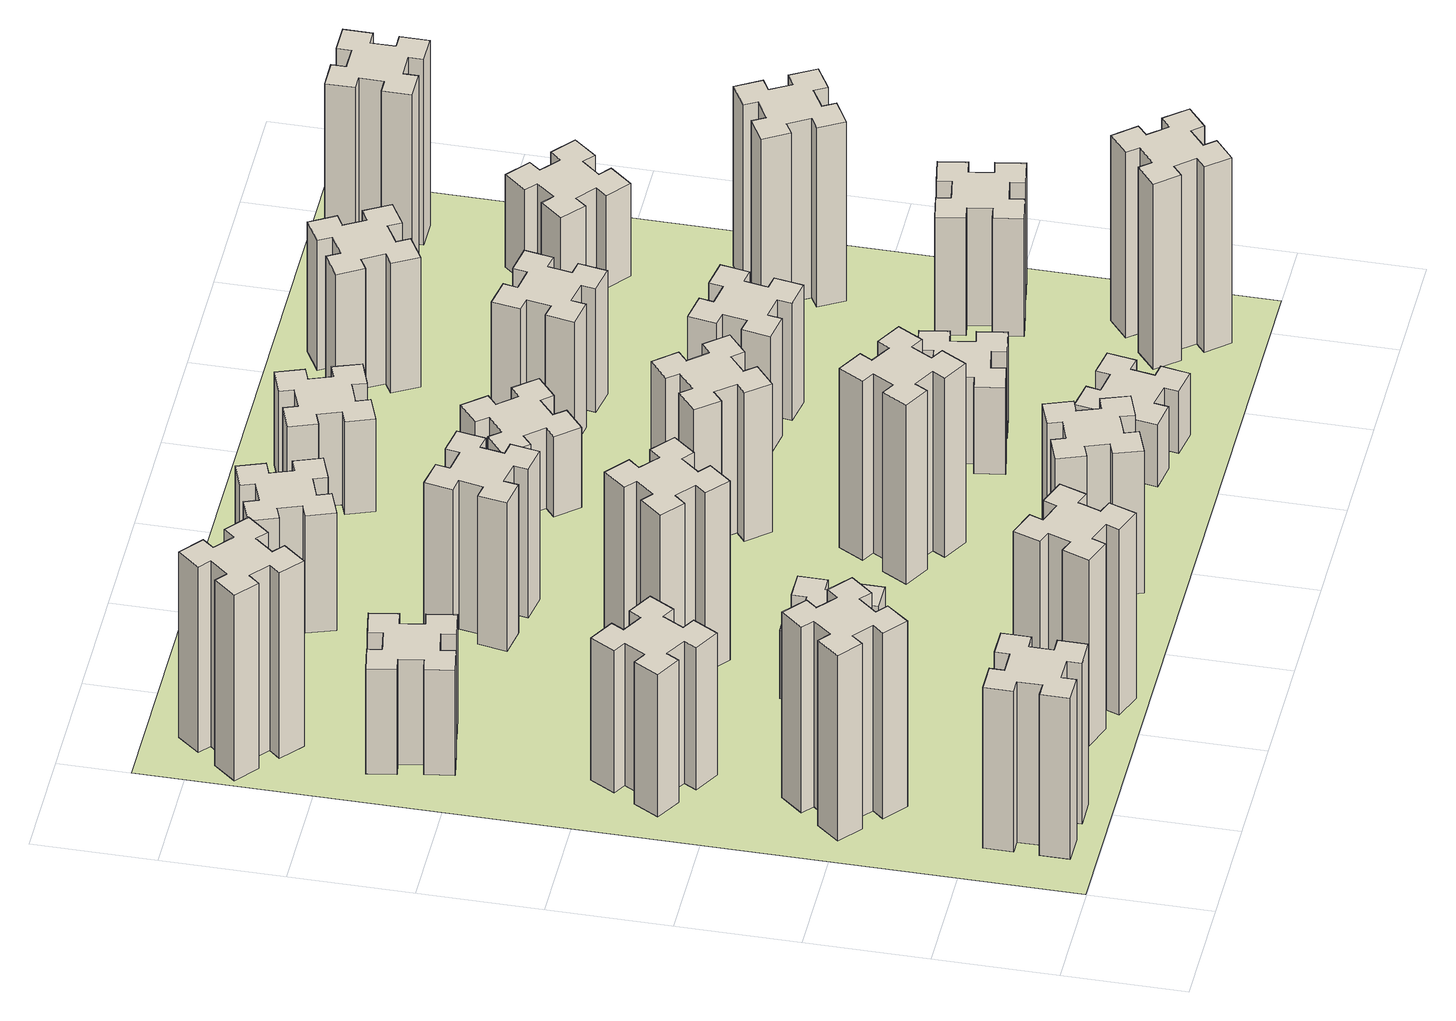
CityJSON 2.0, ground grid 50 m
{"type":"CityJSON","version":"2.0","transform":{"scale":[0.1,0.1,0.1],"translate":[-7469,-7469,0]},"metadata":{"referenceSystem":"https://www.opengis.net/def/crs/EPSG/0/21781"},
"CityObjects":{
"building1":{"type":"Building","attributes":{"class":"1000","function":"1000","usage":"1000","yearOfConstruction":2016,"roofType":"1000","measuredHeight":78,"storeysAboveGround":30,"storeysBelowGround":0},"geometry":[{"type":"Solid","lod":"1","boundaries":[[[[0,1,2,3,4,5,6,7,8,9,10,11,12,13,14,15,16,17,18,19]],[[17,16,20,21]],[[16,15,22,20]],[[15,14,23,22]],[[14,13,24,23]],[[13,12,25,24]],[[12,11,26,25]],[[11,10,27,26]],[[10,9,28,27]],[[9,8,29,28]],[[8,7,30,29]],[[7,6,31,30]],[[6,5,32,31]],[[5,4,33,32]],[[4,3,34,33]],[[3,2,35,34]],[[2,1,36,35]],[[1,0,37,36]],[[0,19,38,37]],[[19,18,39,38]],[[18,17,21,39]],[[24,25,26,27,28,29,30,31,32,33,34,35,36,37,38,39,21,20,22,23]]]]}]},
"building2":{"type":"Building","attributes":{"class":"1000","function":"1000","usage":"1000","yearOfConstruction":2016,"roofType":"1000","measuredHeight":90,"storeysAboveGround":30,"storeysBelowGround":0},"geometry":[{"type":"Solid","lod":"1","boundaries":[[[[40,41,42,43,44,45,46,47,48,49,50,51,52,53,54,55,56,57,58,59]],[[57,56,60,61]],[[56,55,62,60]],[[55,54,63,62]],[[54,53,64,63]],[[53,52,65,64]],[[52,51,66,65]],[[51,50,67,66]],[[50,49,68,67]],[[49,48,69,68]],[[48,47,70,69]],[[47,46,71,70]],[[46,45,72,71]],[[45,44,73,72]],[[44,43,74,73]],[[43,42,75,74]],[[42,41,76,75]],[[41,40,77,76]],[[40,59,78,77]],[[59,58,79,78]],[[58,57,61,79]],[[64,65,66,67,68,69,70,71,72,73,74,75,76,77,78,79,61,60,62,63]]]]}]},
"building3":{"type":"Building","attributes":{"class":"1000","function":"1000","usage":"1000","yearOfConstruction":2016,"roofType":"1000","measuredHeight":69,"storeysAboveGround":30,"storeysBelowGround":0},"geometry":[{"type":"Solid","lod":"1","boundaries":[[[[80,81,82,83,84,85,86,87,88,89,90,91,92,93,94,95,96,97,98,99]],[[97,96,100,101]],[[96,95,102,100]],[[95,94,103,102]],[[94,93,104,103]],[[93,92,105,104]],[[92,91,106,105]],[[91,90,107,106]],[[90,89,108,107]],[[89,88,109,108]],[[88,87,110,109]],[[87,86,111,110]],[[86,85,112,111]],[[85,84,113,112]],[[84,83,114,113]],[[83,82,115,114]],[[82,81,116,115]],[[81,80,117,116]],[[80,99,118,117]],[[99,98,119,118]],[[98,97,101,119]],[[104,105,106,107,108,109,110,111,112,113,114,115,116,117,118,119,101,100,102,103]]]]}]},
"building4":{"type":"Building","attributes":{"class":"1000","function":"1000","usage":"1000","yearOfConstruction":2016,"roofType":"1000","measuredHeight":51,"storeysAboveGround":30,"storeysBelowGround":0},"geometry":[{"type":"Solid","lod":"1","boundaries":[[[[120,121,122,123,124,125,126,127,128,129,130,131,132,133,134,135,136,137,138,139]],[[137,136,140,141]],[[136,135,142,140]],[[135,134,143,142]],[[134,133,144,143]],[[133,132,145,144]],[[132,131,146,145]],[[131,130,147,146]],[[130,129,148,147]],[[129,128,149,148]],[[128,127,150,149]],[[127,126,151,150]],[[126,125,152,151]],[[125,124,153,152]],[[124,123,154,153]],[[123,122,155,154]],[[122,121,156,155]],[[121,120,157,156]],[[120,139,158,157]],[[139,138,159,158]],[[138,137,141,159]],[[144,145,146,147,148,149,150,151,152,153,154,155,156,157,158,159,141,140,142,143]]]]}]},
"building5":{"type":"Building","attributes":{"class":"1000","function":"1000","usage":"1000","yearOfConstruction":2016,"roofType":"1000","measuredHeight":90,"storeysAboveGround":30,"storeysBelowGround":0},"geometry":[{"type":"Solid","lod":"1","boundaries":[[[[160,161,162,163,164,165,166,167,168,169,170,171,172,173,174,175,176,177,178,179]],[[177,176,180,181]],[[176,175,182,180]],[[175,174,183,182]],[[174,173,184,183]],[[173,172,185,184]],[[172,171,186,185]],[[171,170,187,186]],[[170,169,188,187]],[[169,168,189,188]],[[168,167,190,189]],[[167,166,191,190]],[[166,165,192,191]],[[165,164,193,192]],[[164,163,194,193]],[[163,162,195,194]],[[162,161,196,195]],[[161,160,197,196]],[[160,179,198,197]],[[179,178,199,198]],[[178,177,181,199]],[[184,185,186,187,188,189,190,191,192,193,194,195,196,197,198,199,181,180,182,183]]]]}]},
"building6":{"type":"Building","attributes":{"class":"1000","function":"1000","usage":"1000","yearOfConstruction":2016,"roofType":"1000","measuredHeight":90,"storeysAboveGround":30,"storeysBelowGround":0},"geometry":[{"type":"Solid","lod":"1","boundaries":[[[[200,201,202,203,204,205,206,207,208,209,210,211,212,213,214,215,216,217,218,219]],[[217,216,220,221]],[[216,215,222,220]],[[215,214,223,222]],[[214,213,224,223]],[[213,212,225,224]],[[212,211,226,225]],[[211,210,227,226]],[[210,209,228,227]],[[209,208,229,228]],[[208,207,230,229]],[[207,206,231,230]],[[206,205,232,231]],[[205,204,233,232]],[[204,203,234,233]],[[203,202,235,234]],[[202,201,236,235]],[[201,200,237,236]],[[200,219,238,237]],[[219,218,239,238]],[[218,217,221,239]],[[224,225,226,227,228,229,230,231,232,233,234,235,236,237,238,239,221,220,222,223]]]]}]},
"building7":{"type":"Building","attributes":{"class":"1000","function":"1000","usage":"1000","yearOfConstruction":2016,"roofType":"1000","measuredHeight":33,"storeysAboveGround":30,"storeysBelowGround":0},"geometry":[{"type":"Solid","lod":"1","boundaries":[[[[240,241,242,243,244,245,246,247,248,249,250,251,252,253,254,255,256,257,258,259]],[[257,256,260,261]],[[256,255,262,260]],[[255,254,263,262]],[[254,253,264,263]],[[253,252,265,264]],[[252,251,266,265]],[[251,250,267,266]],[[250,249,268,267]],[[249,248,269,268]],[[248,247,270,269]],[[247,246,271,270]],[[246,245,272,271]],[[245,244,273,272]],[[244,243,274,273]],[[243,242,275,274]],[[242,241,276,275]],[[241,240,277,276]],[[240,259,278,277]],[[259,258,279,278]],[[258,257,261,279]],[[264,265,266,267,268,269,270,271,272,273,274,275,276,277,278,279,261,260,262,263]]]]}]},
"building8":{"type":"Building","attributes":{"class":"1000","function":"1000","usage":"1000","yearOfConstruction":2016,"roofType":"1000","measuredHeight":87,"storeysAboveGround":30,"storeysBelowGround":0},"geometry":[{"type":"Solid","lod":"1","boundaries":[[[[280,281,282,283,284,285,286,287,288,289,290,291,292,293,294,295,296,297,298,299]],[[297,296,300,301]],[[296,295,302,300]],[[295,294,303,302]],[[294,293,304,303]],[[293,292,305,304]],[[292,291,306,305]],[[291,290,307,306]],[[290,289,308,307]],[[289,288,309,308]],[[288,287,310,309]],[[287,286,311,310]],[[286,285,312,311]],[[285,284,313,312]],[[284,283,314,313]],[[283,282,315,314]],[[282,281,316,315]],[[281,280,317,316]],[[280,299,318,317]],[[299,298,319,318]],[[298,297,301,319]],[[304,305,306,307,308,309,310,311,312,313,314,315,316,317,318,319,301,300,302,303]]]]}]},
"building9":{"type":"Building","attributes":{"class":"1000","function":"1000","usage":"1000","yearOfConstruction":2016,"roofType":"1000","measuredHeight":72,"storeysAboveGround":30,"storeysBelowGround":0},"geometry":[{"type":"Solid","lod":"1","boundaries":[[[[320,321,322,323,324,325,326,327,328,329,330,331,332,333,334,335,336,337,338,339]],[[337,336,340,341]],[[336,335,342,340]],[[335,334,343,342]],[[334,333,344,343]],[[333,332,345,344]],[[332,331,346,345]],[[331,330,347,346]],[[330,329,348,347]],[[329,328,349,348]],[[328,327,350,349]],[[327,326,351,350]],[[326,325,352,351]],[[325,324,353,352]],[[324,323,354,353]],[[323,322,355,354]],[[322,321,356,355]],[[321,320,357,356]],[[320,339,358,357]],[[339,338,359,358]],[[338,337,341,359]],[[344,345,346,347,348,349,350,351,352,353,354,355,356,357,358,359,341,340,342,343]]]]}]},
"building10":{"type":"Building","attributes":{"class":"1000","function":"1000","usage":"1000","yearOfConstruction":2016,"roofType":"1000","measuredHeight":69,"storeysAboveGround":30,"storeysBelowGround":0},"geometry":[{"type":"Solid","lod":"1","boundaries":[[[[360,361,362,363,364,365,366,367,368,369,370,371,372,373,374,375,376,377,378,379]],[[377,376,380,381]],[[376,375,382,380]],[[375,374,383,382]],[[374,373,384,383]],[[373,372,385,384]],[[372,371,386,385]],[[371,370,387,386]],[[370,369,388,387]],[[369,368,389,388]],[[368,367,390,389]],[[367,366,391,390]],[[366,365,392,391]],[[365,364,393,392]],[[364,363,394,393]],[[363,362,395,394]],[[362,361,396,395]],[[361,360,397,396]],[[360,379,398,397]],[[379,378,399,398]],[[378,377,381,399]],[[384,385,386,387,388,389,390,391,392,393,394,395,396,397,398,399,381,380,382,383]]]]}]},
"building11":{"type":"Building","attributes":{"class":"1000","function":"1000","usage":"1000","yearOfConstruction":2016,"roofType":"1000","measuredHeight":57,"storeysAboveGround":30,"storeysBelowGround":0},"geometry":[{"type":"Solid","lod":"1","boundaries":[[[[400,401,402,403,404,405,406,407,408,409,410,411,412,413,414,415,416,417,418,419]],[[417,416,420,421]],[[416,415,422,420]],[[415,414,423,422]],[[414,413,424,423]],[[413,412,425,424]],[[412,411,426,425]],[[411,410,427,426]],[[410,409,428,427]],[[409,408,429,428]],[[408,407,430,429]],[[407,406,431,430]],[[406,405,432,431]],[[405,404,433,432]],[[404,403,434,433]],[[403,402,435,434]],[[402,401,436,435]],[[401,400,437,436]],[[400,419,438,437]],[[419,418,439,438]],[[418,417,421,439]],[[424,425,426,427,428,429,430,431,432,433,434,435,436,437,438,439,421,420,422,423]]]]}]},
"building12":{"type":"Building","attributes":{"class":"1000","function":"1000","usage":"1000","yearOfConstruction":2016,"roofType":"1000","measuredHeight":87,"storeysAboveGround":30,"storeysBelowGround":0},"geometry":[{"type":"Solid","lod":"1","boundaries":[[[[440,441,442,443,444,445,446,447,448,449,450,451,452,453,454,455,456,457,458,459]],[[457,456,460,461]],[[456,455,462,460]],[[455,454,463,462]],[[454,453,464,463]],[[453,452,465,464]],[[452,451,466,465]],[[451,450,467,466]],[[450,449,468,467]],[[449,448,469,468]],[[448,447,470,469]],[[447,446,471,470]],[[446,445,472,471]],[[445,444,473,472]],[[444,443,474,473]],[[443,442,475,474]],[[442,441,476,475]],[[441,440,477,476]],[[440,459,478,477]],[[459,458,479,478]],[[458,457,461,479]],[[464,465,466,467,468,469,470,471,472,473,474,475,476,477,478,479,461,460,462,463]]]]}]},
"building13":{"type":"Building","attributes":{"class":"1000","function":"1000","usage":"1000","yearOfConstruction":2016,"roofType":"1000","measuredHeight":72,"storeysAboveGround":30,"storeysBelowGround":0},"geometry":[{"type":"Solid","lod":"1","boundaries":[[[[480,481,482,483,484,485,486,487,488,489,490,491,492,493,494,495,496,497,498,499]],[[497,496,500,501]],[[496,495,502,500]],[[495,494,503,502]],[[494,493,504,503]],[[493,492,505,504]],[[492,491,506,505]],[[491,490,507,506]],[[490,489,508,507]],[[489,488,509,508]],[[488,487,510,509]],[[487,486,511,510]],[[486,485,512,511]],[[485,484,513,512]],[[484,483,514,513]],[[483,482,515,514]],[[482,481,516,515]],[[481,480,517,516]],[[480,499,518,517]],[[499,498,519,518]],[[498,497,501,519]],[[504,505,506,507,508,509,510,511,512,513,514,515,516,517,518,519,501,500,502,503]]]]}]},
"building14":{"type":"Building","attributes":{"class":"1000","function":"1000","usage":"1000","yearOfConstruction":2016,"roofType":"1000","measuredHeight":39,"storeysAboveGround":30,"storeysBelowGround":0},"geometry":[{"type":"Solid","lod":"1","boundaries":[[[[520,521,522,523,524,525,526,527,528,529,530,531,532,533,534,535,536,537,538,539]],[[537,536,540,541]],[[536,535,542,540]],[[535,534,543,542]],[[534,533,544,543]],[[533,532,545,544]],[[532,531,546,545]],[[531,530,547,546]],[[530,529,548,547]],[[529,528,549,548]],[[528,527,550,549]],[[527,526,551,550]],[[526,525,552,551]],[[525,524,553,552]],[[524,523,554,553]],[[523,522,555,554]],[[522,521,556,555]],[[521,520,557,556]],[[520,539,558,557]],[[539,538,559,558]],[[538,537,541,559]],[[544,545,546,547,548,549,550,551,552,553,554,555,556,557,558,559,541,540,542,543]]]]}]},
"building15":{"type":"Building","attributes":{"class":"1000","function":"1000","usage":"1000","yearOfConstruction":2016,"roofType":"1000","measuredHeight":30,"storeysAboveGround":30,"storeysBelowGround":0},"geometry":[{"type":"Solid","lod":"1","boundaries":[[[[560,561,562,563,564,565,566,567,568,569,570,571,572,573,574,575,576,577,578,579]],[[577,576,580,581]],[[576,575,582,580]],[[575,574,583,582]],[[574,573,584,583]],[[573,572,585,584]],[[572,571,586,585]],[[571,570,587,586]],[[570,569,588,587]],[[569,568,589,588]],[[568,567,590,589]],[[567,566,591,590]],[[566,565,592,591]],[[565,564,593,592]],[[564,563,594,593]],[[563,562,595,594]],[[562,561,596,595]],[[561,560,597,596]],[[560,579,598,597]],[[579,578,599,598]],[[578,577,581,599]],[[584,585,586,587,588,589,590,591,592,593,594,595,596,597,598,599,581,580,582,583]]]]}]},
"building16":{"type":"Building","attributes":{"class":"1000","function":"1000","usage":"1000","yearOfConstruction":2016,"roofType":"1000","measuredHeight":45,"storeysAboveGround":30,"storeysBelowGround":0},"geometry":[{"type":"Solid","lod":"1","boundaries":[[[[600,601,602,603,604,605,606,607,608,609,610,611,612,613,614,615,616,617,618,619]],[[617,616,620,621]],[[616,615,622,620]],[[615,614,623,622]],[[614,613,624,623]],[[613,612,625,624]],[[612,611,626,625]],[[611,610,627,626]],[[610,609,628,627]],[[609,608,629,628]],[[608,607,630,629]],[[607,606,631,630]],[[606,605,632,631]],[[605,604,633,632]],[[604,603,634,633]],[[603,602,635,634]],[[602,601,636,635]],[[601,600,637,636]],[[600,619,638,637]],[[619,618,639,638]],[[618,617,621,639]],[[624,625,626,627,628,629,630,631,632,633,634,635,636,637,638,639,621,620,622,623]]]]}]},
"building17":{"type":"Building","attributes":{"class":"1000","function":"1000","usage":"1000","yearOfConstruction":2016,"roofType":"1000","measuredHeight":42,"storeysAboveGround":30,"storeysBelowGround":0},"geometry":[{"type":"Solid","lod":"1","boundaries":[[[[640,641,642,643,644,645,646,647,648,649,650,651,652,653,654,655,656,657,658,659]],[[657,656,660,661]],[[656,655,662,660]],[[655,654,663,662]],[[654,653,664,663]],[[653,652,665,664]],[[652,651,666,665]],[[651,650,667,666]],[[650,649,668,667]],[[649,648,669,668]],[[648,647,670,669]],[[647,646,671,670]],[[646,645,672,671]],[[645,644,673,672]],[[644,643,674,673]],[[643,642,675,674]],[[642,641,676,675]],[[641,640,677,676]],[[640,659,678,677]],[[659,658,679,678]],[[658,657,661,679]],[[664,665,666,667,668,669,670,671,672,673,674,675,676,677,678,679,661,660,662,663]]]]}]},
"building18":{"type":"Building","attributes":{"class":"1000","function":"1000","usage":"1000","yearOfConstruction":2016,"roofType":"1000","measuredHeight":57,"storeysAboveGround":30,"storeysBelowGround":0},"geometry":[{"type":"Solid","lod":"1","boundaries":[[[[680,681,682,683,684,685,686,687,688,689,690,691,692,693,694,695,696,697,698,699]],[[697,696,700,701]],[[696,695,702,700]],[[695,694,703,702]],[[694,693,704,703]],[[693,692,705,704]],[[692,691,706,705]],[[691,690,707,706]],[[690,689,708,707]],[[689,688,709,708]],[[688,687,710,709]],[[687,686,711,710]],[[686,685,712,711]],[[685,684,713,712]],[[684,683,714,713]],[[683,682,715,714]],[[682,681,716,715]],[[681,680,717,716]],[[680,699,718,717]],[[699,698,719,718]],[[698,697,701,719]],[[704,705,706,707,708,709,710,711,712,713,714,715,716,717,718,719,701,700,702,703]]]]}]},
"building19":{"type":"Building","attributes":{"class":"1000","function":"1000","usage":"1000","yearOfConstruction":2016,"roofType":"1000","measuredHeight":60,"storeysAboveGround":30,"storeysBelowGround":0},"geometry":[{"type":"Solid","lod":"1","boundaries":[[[[720,721,722,723,724,725,726,727,728,729,730,731,732,733,734,735,736,737,738,739]],[[737,736,740,741]],[[736,735,742,740]],[[735,734,743,742]],[[734,733,744,743]],[[733,732,745,744]],[[732,731,746,745]],[[731,730,747,746]],[[730,729,748,747]],[[729,728,749,748]],[[728,727,750,749]],[[727,726,751,750]],[[726,725,752,751]],[[725,724,753,752]],[[724,723,754,753]],[[723,722,755,754]],[[722,721,756,755]],[[721,720,757,756]],[[720,739,758,757]],[[739,738,759,758]],[[738,737,741,759]],[[744,745,746,747,748,749,750,751,752,753,754,755,756,757,758,759,741,740,742,743]]]]}]},
"building20":{"type":"Building","attributes":{"class":"1000","function":"1000","usage":"1000","yearOfConstruction":2016,"roofType":"1000","measuredHeight":90,"storeysAboveGround":30,"storeysBelowGround":0},"geometry":[{"type":"Solid","lod":"1","boundaries":[[[[760,761,762,763,764,765,766,767,768,769,770,771,772,773,774,775,776,777,778,779]],[[777,776,780,781]],[[776,775,782,780]],[[775,774,783,782]],[[774,773,784,783]],[[773,772,785,784]],[[772,771,786,785]],[[771,770,787,786]],[[770,769,788,787]],[[769,768,789,788]],[[768,767,790,789]],[[767,766,791,790]],[[766,765,792,791]],[[765,764,793,792]],[[764,763,794,793]],[[763,762,795,794]],[[762,761,796,795]],[[761,760,797,796]],[[760,779,798,797]],[[779,778,799,798]],[[778,777,781,799]],[[784,785,786,787,788,789,790,791,792,793,794,795,796,797,798,799,781,780,782,783]]]]}]},
"building21":{"type":"Building","attributes":{"class":"1000","function":"1000","usage":"1000","yearOfConstruction":2016,"roofType":"1000","measuredHeight":63,"storeysAboveGround":30,"storeysBelowGround":0},"geometry":[{"type":"Solid","lod":"1","boundaries":[[[[800,801,802,803,804,805,806,807,808,809,810,811,812,813,814,815,816,817,818,819]],[[817,816,820,821]],[[816,815,822,820]],[[815,814,823,822]],[[814,813,824,823]],[[813,812,825,824]],[[812,811,826,825]],[[811,810,827,826]],[[810,809,828,827]],[[809,808,829,828]],[[808,807,830,829]],[[807,806,831,830]],[[806,805,832,831]],[[805,804,833,832]],[[804,803,834,833]],[[803,802,835,834]],[[802,801,836,835]],[[801,800,837,836]],[[800,819,838,837]],[[819,818,839,838]],[[818,817,821,839]],[[824,825,826,827,828,829,830,831,832,833,834,835,836,837,838,839,821,820,822,823]]]]}]},
"building22":{"type":"Building","attributes":{"class":"1000","function":"1000","usage":"1000","yearOfConstruction":2016,"roofType":"1000","measuredHeight":57,"storeysAboveGround":30,"storeysBelowGround":0},"geometry":[{"type":"Solid","lod":"1","boundaries":[[[[840,841,842,843,844,845,846,847,848,849,850,851,852,853,854,855,856,857,858,859]],[[857,856,860,861]],[[856,855,862,860]],[[855,854,863,862]],[[854,853,864,863]],[[853,852,865,864]],[[852,851,866,865]],[[851,850,867,866]],[[850,849,868,867]],[[849,848,869,868]],[[848,847,870,869]],[[847,846,871,870]],[[846,845,872,871]],[[845,844,873,872]],[[844,843,874,873]],[[843,842,875,874]],[[842,841,876,875]],[[841,840,877,876]],[[840,859,878,877]],[[859,858,879,878]],[[858,857,861,879]],[[864,865,866,867,868,869,870,871,872,873,874,875,876,877,878,879,861,860,862,863]]]]}]},
"building23":{"type":"Building","attributes":{"class":"1000","function":"1000","usage":"1000","yearOfConstruction":2016,"roofType":"1000","measuredHeight":87,"storeysAboveGround":30,"storeysBelowGround":0},"geometry":[{"type":"Solid","lod":"1","boundaries":[[[[880,881,882,883,884,885,886,887,888,889,890,891,892,893,894,895,896,897,898,899]],[[897,896,900,901]],[[896,895,902,900]],[[895,894,903,902]],[[894,893,904,903]],[[893,892,905,904]],[[892,891,906,905]],[[891,890,907,906]],[[890,889,908,907]],[[889,888,909,908]],[[888,887,910,909]],[[887,886,911,910]],[[886,885,912,911]],[[885,884,913,912]],[[884,883,914,913]],[[883,882,915,914]],[[882,881,916,915]],[[881,880,917,916]],[[880,899,918,917]],[[899,898,919,918]],[[898,897,901,919]],[[904,905,906,907,908,909,910,911,912,913,914,915,916,917,918,919,901,900,902,903]]]]}]},
"building24":{"type":"Building","attributes":{"class":"1000","function":"1000","usage":"1000","yearOfConstruction":2016,"roofType":"1000","measuredHeight":45,"storeysAboveGround":30,"storeysBelowGround":0},"geometry":[{"type":"Solid","lod":"1","boundaries":[[[[920,921,922,923,924,925,926,927,928,929,930,931,932,933,934,935,936,937,938,939]],[[937,936,940,941]],[[936,935,942,940]],[[935,934,943,942]],[[934,933,944,943]],[[933,932,945,944]],[[932,931,946,945]],[[931,930,947,946]],[[930,929,948,947]],[[929,928,949,948]],[[928,927,950,949]],[[927,926,951,950]],[[926,925,952,951]],[[925,924,953,952]],[[924,923,954,953]],[[923,922,955,954]],[[922,921,956,955]],[[921,920,957,956]],[[920,939,958,957]],[[939,938,959,958]],[[938,937,941,959]],[[944,945,946,947,948,949,950,951,952,953,954,955,956,957,958,959,941,940,942,943]]]]}]},
"building25":{"type":"Building","attributes":{"class":"1000","function":"1000","usage":"1000","yearOfConstruction":2016,"roofType":"1000","measuredHeight":90,"storeysAboveGround":30,"storeysBelowGround":0},"geometry":[{"type":"Solid","lod":"1","boundaries":[[[[960,961,962,963,964,965,966,967,968,969,970,971,972,973,974,975,976,977,978,979]],[[977,976,980,981]],[[976,975,982,980]],[[975,974,983,982]],[[974,973,984,983]],[[973,972,985,984]],[[972,971,986,985]],[[971,970,987,986]],[[970,969,988,987]],[[969,968,989,988]],[[968,967,990,989]],[[967,966,991,990]],[[966,965,992,991]],[[965,964,993,992]],[[964,963,994,993]],[[963,962,995,994]],[[962,961,996,995]],[[961,960,997,996]],[[960,979,998,997]],[[979,978,999,998]],[[978,977,981,999]],[[984,985,986,987,988,989,990,991,992,993,994,995,996,997,998,999,981,980,982,983]]]]}]},
"landuse1":{"type":"LandUse","attributes":{"name":"plot1","function":"1010"},"geometry":[{"type":"MultiSurface","lod":"1","boundaries":[[[1000,1001,1002,1003]]]}]}
},
"vertices":[
[265,325,0],[265,225,0],[205,225,0],[205,105,0],[325,105,0],[325,165,0],[425,165,0],[425,105,0],[545,105,0],[545,225,0],[485,225,0],[485,325,0],[545,325,0],[545,445,0],[425,445,0],[425,385,0],[325,385,0],[325,445,0],[205,445,0],[205,325,0],[325,385,780],[325,445,780],[425,385,780],[425,445,780],[545,445,780],[545,325,780],[485,325,780],[485,225,780],[545,225,780],[545,105,780],[425,105,780],[425,165,780],[325,165,780],[325,105,780],[205,105,780],[205,225,780],[265,225,780],[265,325,780],[205,325,780],[205,445,780],
[484,1067,0],[408,1132,0],[446,1178,0],[354,1255,0],[277,1163,0],[323,1124,0],[259,1048,0],[213,1086,0],[136,994,0],[228,917,0],[266,963,0],[343,899,0],[304,853,0],[396,776,0],[473,868,0],[427,906,0],[492,983,0],[538,944,0],[615,1036,0],[523,1113,0],[492,983,900],[538,944,900],[427,906,900],[473,868,900],[396,776,900],[304,853,900],[343,899,900],[266,963,900],[228,917,900],[136,994,900],[213,1086,900],[259,1048,900],[323,1124,900],[277,1163,900],[354,1255,900],[446,1178,900],[408,1132,900],[484,1067,900],[523,1113,900],[615,1036,900],
[474,1826,0],[387,1876,0],[417,1928,0],[313,1988,0],[253,1884,0],[305,1854,0],[255,1767,0],[203,1797,0],[143,1693,0],[247,1633,0],[277,1685,0],[364,1635,0],[334,1583,0],[438,1523,0],[498,1627,0],[446,1657,0],[496,1744,0],[548,1714,0],[608,1818,0],[504,1878,0],[496,1744,690],[548,1714,690],[446,1657,690],[498,1627,690],[438,1523,690],[334,1583,690],[364,1635,690],[277,1685,690],[247,1633,690],[143,1693,690],[203,1797,690],[255,1767,690],[305,1854,690],[253,1884,690],[313,1988,690],[417,1928,690],[387,1876,690],[474,1826,690],[504,1878,690],[608,1818,690],
[405,2812,0],[307,2795,0],[297,2854,0],[178,2833,0],[199,2715,0],[258,2725,0],[276,2627,0],[217,2617,0],[237,2498,0],[356,2519,0],[345,2578,0],[444,2596,0],[454,2537,0],[572,2557,0],[551,2676,0],[492,2665,0],[475,2764,0],[534,2774,0],[513,2892,0],[395,2871,0],[475,2764,510],[534,2774,510],[492,2665,510],[551,2676,510],[572,2557,510],[454,2537,510],[444,2596,510],[345,2578,510],[356,2519,510],[237,2498,510],[217,2617,510],[276,2627,510],[258,2725,510],[199,2715,510],[178,2833,510],[297,2854,510],[307,2795,510],[405,2812,510],[395,2871,510],[513,2892,510],
[1029,360,0],[995,266,0],[939,287,0],[897,174,0],[1010,133,0],[1031,189,0],[1125,155,0],[1104,99,0],[1217,57,0],[1258,170,0],[1202,191,0],[1236,285,0],[1292,264,0],[1333,377,0],[1220,418,0],[1200,362,0],[1106,396,0],[1127,452,0],[1014,493,0],[973,380,0],[1106,396,900],[1127,452,900],[1200,362,900],[1220,418,900],[1333,377,900],[1292,264,900],[1236,285,900],[1202,191,900],[1258,170,900],[1217,57,900],[1104,99,900],[1125,155,900],[1031,189,900],[1010,133,900],[897,174,900],[939,287,900],[995,266,900],[1029,360,900],[973,380,900],[1014,493,900],
[384,3387,0],[308,3452,0],[346,3498,0],[254,3575,0],[177,3483,0],[223,3444,0],[159,3368,0],[113,3406,0],[36,3314,0],[128,3237,0],[166,3283,0],[243,3219,0],[204,3173,0],[296,3096,0],[373,3188,0],[327,3226,0],[392,3303,0],[438,3264,0],[515,3356,0],[423,3433,0],[392,3303,900],[438,3264,900],[327,3226,900],[373,3188,900],[296,3096,900],[204,3173,900],[243,3219,900],[166,3283,900],[128,3237,900],[36,3314,900],[113,3406,900],[159,3368,900],[223,3444,900],[177,3483,900],[254,3575,900],[346,3498,900],[308,3452,900],[384,3387,900],[423,3433,900],[515,3356,900],
[1065,1105,0],[1165,1105,0],[1165,1045,0],[1285,1045,0],[1285,1165,0],[1225,1165,0],[1225,1265,0],[1285,1265,0],[1285,1385,0],[1165,1385,0],[1165,1325,0],[1065,1325,0],[1065,1385,0],[945,1385,0],[945,1265,0],[1005,1265,0],[1005,1165,0],[945,1165,0],[945,1045,0],[1065,1045,0],[1005,1165,330],[945,1165,330],[1005,1265,330],[945,1265,330],[945,1385,330],[1065,1385,330],[1065,1325,330],[1165,1325,330],[1165,1385,330],[1285,1385,330],[1285,1265,330],[1225,1265,330],[1225,1165,330],[1285,1165,330],[1285,1045,330],[1165,1045,330],[1165,1105,330],[1065,1105,330],[1065,1045,330],[945,1045,330],
[1224,1907,0],[1148,1972,0],[1186,2018,0],[1094,2095,0],[1017,2003,0],[1063,1964,0],[999,1888,0],[953,1926,0],[876,1834,0],[968,1757,0],[1006,1803,0],[1083,1739,0],[1044,1693,0],[1136,1616,0],[1213,1708,0],[1167,1746,0],[1232,1823,0],[1278,1784,0],[1355,1876,0],[1263,1953,0],[1232,1823,870],[1278,1784,870],[1167,1746,870],[1213,1708,870],[1136,1616,870],[1044,1693,870],[1083,1739,870],[1006,1803,870],[968,1757,870],[876,1834,870],[953,1926,870],[999,1888,870],[1063,1964,870],[1017,2003,870],[1094,2095,870],[1186,2018,870],[1148,1972,870],[1224,1907,870],[1263,1953,870],[1355,1876,870],
[1315,2527,0],[1332,2625,0],[1391,2615,0],[1412,2733,0],[1294,2754,0],[1284,2695,0],[1185,2712,0],[1196,2771,0],[1077,2792,0],[1057,2674,0],[1116,2664,0],[1098,2565,0],[1039,2576,0],[1018,2457,0],[1137,2437,0],[1147,2496,0],[1245,2478,0],[1235,2419,0],[1353,2398,0],[1374,2517,0],[1245,2478,720],[1235,2419,720],[1147,2496,720],[1137,2437,720],[1018,2457,720],[1039,2576,720],[1098,2565,720],[1116,2664,720],[1057,2674,720],[1077,2792,720],[1196,2771,720],[1185,2712,720],[1284,2695,720],[1294,2754,720],[1412,2733,720],[1391,2615,720],[1332,2625,720],[1315,2527,720],[1374,2517,720],[1353,2398,720],
[1965,496,0],[1871,462,0],[1850,518,0],[1737,477,0],[1779,364,0],[1835,385,0],[1869,291,0],[1813,270,0],[1854,157,0],[1967,199,0],[1946,255,0],[2040,289,0],[2060,233,0],[2173,274,0],[2132,387,0],[2076,366,0],[2042,460,0],[2098,480,0],[2057,593,0],[1944,552,0],[2042,460,690],[2098,480,690],[2076,366,690],[2132,387,690],[2173,274,690],[2060,233,690],[2040,289,690],[1946,255,690],[1967,199,690],[1854,157,690],[1813,270,690],[1869,291,690],[1835,385,690],[1779,364,690],[1737,477,690],[1850,518,690],[1871,462,690],[1965,496,690],[1944,552,690],[2057,593,690],
[1125,3456,0],[1031,3422,0],[1010,3478,0],[897,3437,0],[939,3324,0],[995,3345,0],[1029,3251,0],[973,3230,0],[1014,3117,0],[1127,3159,0],[1106,3215,0],[1200,3249,0],[1220,3193,0],[1333,3234,0],[1292,3347,0],[1236,3326,0],[1202,3420,0],[1258,3440,0],[1217,3553,0],[1104,3512,0],[1202,3420,570],[1258,3440,570],[1236,3326,570],[1292,3347,570],[1333,3234,570],[1220,3193,570],[1200,3249,570],[1106,3215,570],[1127,3159,570],[1014,3117,570],[973,3230,570],[1029,3251,570],[995,3345,570],[939,3324,570],[897,3437,570],[1010,3478,570],[1031,3422,570],[1125,3456,570],[1104,3512,570],[1217,3553,570],
[2026,1017,0],[2076,1104,0],[2128,1074,0],[2188,1178,0],[2084,1238,0],[2054,1186,0],[1967,1236,0],[1997,1288,0],[1893,1348,0],[1833,1244,0],[1885,1214,0],[1835,1127,0],[1783,1157,0],[1723,1053,0],[1827,993,0],[1857,1045,0],[1944,995,0],[1914,943,0],[2018,883,0],[2078,987,0],[1944,995,870],[1914,943,870],[1857,1045,870],[1827,993,870],[1723,1053,870],[1783,1157,870],[1835,1127,870],[1885,1214,870],[1833,1244,870],[1893,1348,870],[1997,1288,870],[1967,1236,870],[2054,1186,870],[2084,1238,870],[2188,1178,870],[2128,1074,870],[2076,1104,870],[2026,1017,870],[2078,987,870],[2018,883,870],
[2072,1888,0],[2007,1964,0],[2053,2003,0],[1976,2095,0],[1884,2018,0],[1923,1972,0],[1846,1907,0],[1808,1953,0],[1716,1876,0],[1793,1784,0],[1839,1823,0],[1903,1746,0],[1857,1708,0],[1934,1616,0],[2026,1693,0],[1988,1739,0],[2064,1803,0],[2103,1757,0],[2195,1834,0],[2118,1926,0],[2064,1803,720],[2103,1757,720],[1988,1739,720],[2026,1693,720],[1934,1616,720],[1857,1708,720],[1903,1746,720],[1839,1823,720],[1793,1784,720],[1716,1876,720],[1808,1953,720],[1846,1907,720],[1923,1972,720],[1884,2018,720],[1976,2095,720],[2053,2003,720],[2007,1964,720],[2072,1888,720],[2118,1926,720],[2195,1834,720],
[1988,2479,0],[2064,2543,0],[2103,2497,0],[2195,2574,0],[2118,2666,0],[2072,2628,0],[2007,2704,0],[2053,2743,0],[1976,2835,0],[1884,2758,0],[1923,2712,0],[1846,2647,0],[1808,2693,0],[1716,2616,0],[1793,2524,0],[1839,2563,0],[1903,2486,0],[1857,2448,0],[1934,2356,0],[2026,2433,0],[1903,2486,390],[1857,2448,390],[1839,2563,390],[1793,2524,390],[1716,2616,390],[1808,2693,390],[1846,2647,390],[1923,2712,390],[1884,2758,390],[1976,2835,390],[2053,2743,390],[2007,2704,390],[2072,2628,390],[2118,2666,390],[2195,2574,390],[2103,2497,390],[2064,2543,390],[1988,2479,390],[2026,2433,390],[1934,2356,390],
[2596,444,0],[2578,345,0],[2519,356,0],[2498,237,0],[2617,217,0],[2627,276,0],[2725,258,0],[2715,199,0],[2833,178,0],[2854,297,0],[2795,307,0],[2812,405,0],[2871,395,0],[2892,513,0],[2774,534,0],[2764,475,0],[2665,492,0],[2676,551,0],[2557,572,0],[2537,454,0],[2665,492,300],[2676,551,300],[2764,475,300],[2774,534,300],[2892,513,300],[2871,395,300],[2812,405,300],[2795,307,300],[2854,297,300],[2833,178,300],[2715,199,300],[2725,258,300],[2627,276,300],[2617,217,300],[2498,237,300],[2519,356,300],[2578,345,300],[2596,444,300],[2537,454,300],[2557,572,300],
[1865,3456,0],[1771,3422,0],[1750,3478,0],[1637,3437,0],[1679,3324,0],[1735,3345,0],[1769,3251,0],[1713,3230,0],[1754,3117,0],[1867,3159,0],[1846,3215,0],[1940,3249,0],[1960,3193,0],[2073,3234,0],[2032,3347,0],[1976,3326,0],[1942,3420,0],[1998,3440,0],[1957,3553,0],[1844,3512,0],[1942,3420,450],[1998,3440,450],[1976,3326,450],[2032,3347,450],[2073,3234,450],[1960,3193,450],[1940,3249,450],[1846,3215,450],[1867,3159,450],[1754,3117,450],[1713,3230,450],[1769,3251,450],[1735,3345,450],[1679,3324,450],[1637,3437,450],[1750,3478,450],[1771,3422,450],[1865,3456,450],[1844,3512,450],[1957,3553,450],
[2625,1132,0],[2527,1115,0],[2517,1174,0],[2398,1153,0],[2419,1035,0],[2478,1045,0],[2496,947,0],[2437,937,0],[2457,818,0],[2576,839,0],[2565,898,0],[2664,916,0],[2674,857,0],[2792,877,0],[2771,996,0],[2712,985,0],[2695,1084,0],[2754,1094,0],[2733,1212,0],[2615,1191,0],[2695,1084,420],[2754,1094,420],[2712,985,420],[2771,996,420],[2792,877,420],[2674,857,420],[2664,916,420],[2565,898,420],[2576,839,420],[2457,818,420],[2437,937,420],[2496,947,420],[2478,1045,420],[2419,1035,420],[2398,1153,420],[2517,1174,420],[2527,1115,420],[2625,1132,420],[2615,1191,420],[2733,1212,420],
[2527,1756,0],[2625,1738,0],[2615,1679,0],[2733,1658,0],[2754,1777,0],[2695,1787,0],[2712,1885,0],[2771,1875,0],[2792,1993,0],[2674,2014,0],[2664,1955,0],[2565,1972,0],[2576,2031,0],[2457,2052,0],[2437,1934,0],[2496,1924,0],[2478,1825,0],[2419,1836,0],[2398,1717,0],[2517,1697,0],[2478,1825,570],[2419,1836,570],[2496,1924,570],[2437,1934,570],[2457,2052,570],[2576,2031,570],[2565,1972,570],[2664,1955,570],[2674,2014,570],[2792,1993,570],[2771,1875,570],[2712,1885,570],[2695,1787,570],[2754,1777,570],[2733,1658,570],[2615,1679,570],[2625,1738,570],[2527,1756,570],[2517,1697,570],[2398,1717,570],
[2564,2695,0],[2465,2712,0],[2476,2771,0],[2357,2792,0],[2337,2674,0],[2396,2664,0],[2378,2565,0],[2319,2576,0],[2298,2457,0],[2417,2437,0],[2427,2496,0],[2525,2478,0],[2515,2419,0],[2633,2398,0],[2654,2517,0],[2595,2527,0],[2612,2625,0],[2671,2615,0],[2692,2733,0],[2574,2754,0],[2612,2625,600],[2671,2615,600],[2595,2527,600],[2654,2517,600],[2633,2398,600],[2515,2419,600],[2525,2478,600],[2427,2496,600],[2417,2437,600],[2298,2457,600],[2319,2576,600],[2378,2565,600],[2396,2664,600],[2337,2674,600],[2357,2792,600],[2476,2771,600],[2465,2712,600],[2564,2695,600],[2574,2754,600],[2692,2733,600],
[3468,259,0],[3544,323,0],[3583,277,0],[3675,354,0],[3598,446,0],[3552,408,0],[3487,484,0],[3533,523,0],[3456,615,0],[3364,538,0],[3403,492,0],[3326,427,0],[3288,473,0],[3196,396,0],[3273,304,0],[3319,343,0],[3383,266,0],[3337,228,0],[3414,136,0],[3506,213,0],[3383,266,900],[3337,228,900],[3319,343,900],[3273,304,900],[3196,396,900],[3288,473,900],[3326,427,900],[3403,492,900],[3364,538,900],[3456,615,900],[3533,523,900],[3487,484,900],[3552,408,900],[3598,446,900],[3675,354,900],[3583,277,900],[3544,323,900],[3468,259,900],[3506,213,900],[3414,136,900],
[2716,3347,0],[2666,3434,0],[2718,3464,0],[2658,3568,0],[2554,3508,0],[2584,3456,0],[2497,3406,0],[2467,3458,0],[2363,3398,0],[2423,3294,0],[2475,3324,0],[2525,3237,0],[2473,3207,0],[2533,3103,0],[2637,3163,0],[2607,3215,0],[2694,3265,0],[2724,3213,0],[2828,3273,0],[2768,3377,0],[2694,3265,630],[2724,3213,630],[2607,3215,630],[2637,3163,630],[2533,3103,630],[2473,3207,630],[2525,3237,630],[2475,3324,630],[2423,3294,630],[2363,3398,630],[2467,3458,630],[2497,3406,630],[2584,3456,630],[2554,3508,630],[2658,3568,630],[2718,3464,630],[2666,3434,630],[2716,3347,630],[2768,3377,630],[2828,3273,630],
[3465,1232,0],[3367,1215,0],[3357,1274,0],[3238,1253,0],[3259,1135,0],[3318,1145,0],[3336,1047,0],[3277,1037,0],[3297,918,0],[3416,939,0],[3405,998,0],[3504,1016,0],[3514,957,0],[3632,977,0],[3611,1096,0],[3552,1085,0],[3535,1184,0],[3594,1194,0],[3573,1312,0],[3455,1291,0],[3535,1184,570],[3594,1194,570],[3552,1085,570],[3611,1096,570],[3632,977,570],[3514,957,570],[3504,1016,570],[3405,998,570],[3416,939,570],[3297,918,570],[3277,1037,570],[3336,1047,570],[3318,1145,570],[3259,1135,570],[3238,1253,570],[3357,1274,570],[3367,1215,570],[3465,1232,570],[3455,1291,570],[3573,1312,570],
[3556,1867,0],[3506,1954,0],[3558,1984,0],[3498,2088,0],[3394,2028,0],[3424,1976,0],[3337,1926,0],[3307,1978,0],[3203,1918,0],[3263,1814,0],[3315,1844,0],[3365,1757,0],[3313,1727,0],[3373,1623,0],[3477,1683,0],[3447,1735,0],[3534,1785,0],[3564,1733,0],[3668,1793,0],[3608,1897,0],[3534,1785,870],[3564,1733,870],[3447,1735,870],[3477,1683,870],[3373,1623,870],[3313,1727,870],[3365,1757,870],[3315,1844,870],[3263,1814,870],[3203,1918,870],[3307,1978,870],[3337,1926,870],[3424,1976,870],[3394,2028,870],[3498,2088,870],[3558,1984,870],[3506,1954,870],[3556,1867,870],[3608,1897,870],[3668,1793,870],
[3444,2747,0],[3368,2812,0],[3406,2858,0],[3314,2935,0],[3237,2843,0],[3283,2804,0],[3219,2728,0],[3173,2766,0],[3096,2674,0],[3188,2597,0],[3226,2643,0],[3303,2579,0],[3264,2533,0],[3356,2456,0],[3433,2548,0],[3387,2586,0],[3452,2663,0],[3498,2624,0],[3575,2716,0],[3483,2793,0],[3452,2663,450],[3498,2624,450],[3387,2586,450],[3433,2548,450],[3356,2456,450],[3264,2533,450],[3303,2579,450],[3226,2643,450],[3188,2597,450],[3096,2674,450],[3173,2766,450],[3219,2728,450],[3283,2804,450],[3237,2843,450],[3314,2935,450],[3406,2858,450],[3368,2812,450],[3444,2747,450],[3483,2793,450],[3575,2716,450],
[3285,3325,0],[3385,3325,0],[3385,3265,0],[3505,3265,0],[3505,3385,0],[3445,3385,0],[3445,3485,0],[3505,3485,0],[3505,3605,0],[3385,3605,0],[3385,3545,0],[3285,3545,0],[3285,3605,0],[3165,3605,0],[3165,3485,0],[3225,3485,0],[3225,3385,0],[3165,3385,0],[3165,3265,0],[3285,3265,0],[3225,3385,900],[3165,3385,900],[3225,3485,900],[3165,3485,900],[3165,3605,900],[3285,3605,900],[3285,3545,900],[3385,3545,900],[3385,3605,900],[3505,3605,900],[3505,3485,900],[3445,3485,900],[3445,3385,900],[3505,3385,900],[3505,3265,900],[3385,3265,900],[3385,3325,900],[3285,3325,900],[3285,3265,900],[3165,3265,900],
[5,3705,0],[3705,3705,0],[3705,5,0],[5,5,0]
]}
